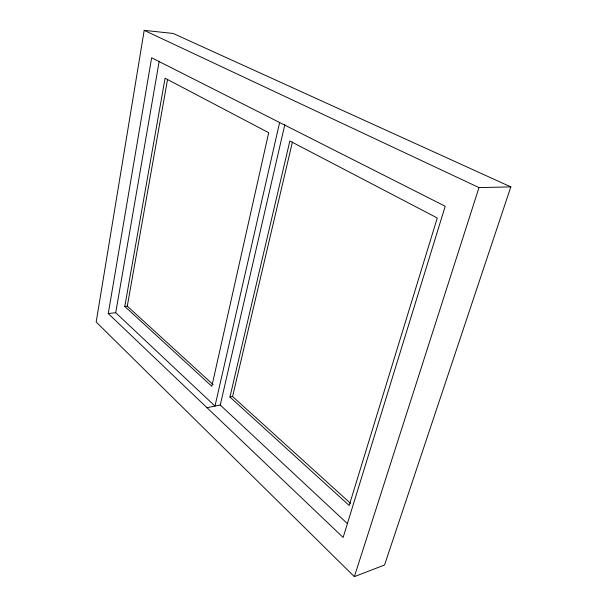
<?xml version="1.0" encoding="UTF-8"?>
<svg xmlns="http://www.w3.org/2000/svg" width="607" height="607" viewBox="0 0 607 607"><rect width="100%" height="100%" fill="white"/><g stroke="black" fill="none" stroke-linecap="round" stroke-linejoin="round"><path stroke-width="0.91" d="M144.2 30.35L96.172 322.021L354.359 576.65L384.55 564.996L510.828 186.895L173.154 33.461L144.2 30.35L478.991 187.593L510.828 186.895M108.266 313.553L151.636 57.779L445.212 206.251L343.122 537.453L108.266 313.553L115.725 312.719L214.992 406.091L279.592 122.629M115.725 312.719L159.193 61.269M124.792 306.444L165.074 78.212L268.696 132.705L211.828 386.295L124.792 306.444L127.28 306.171L213.072 384.542M127.28 306.171L167.57 79.335M347.401 523.606L220.258 405.044L284.812 124.708M229.939 397.024L289.85 140.991L437.268 217.989L349.192 505.487L229.939 397.024L232.58 396.515L350.535 503.34M232.58 396.515L292.437 141.977M354.359 576.65L478.991 187.593M207.01 407.684L220.258 405.044"/></g></svg>
